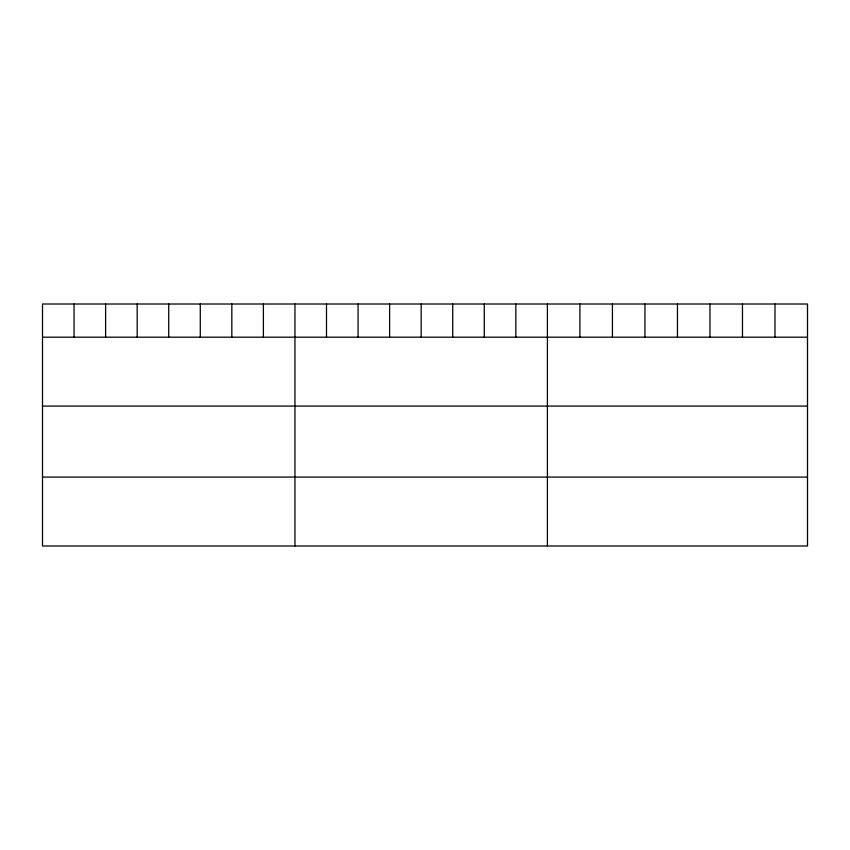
<?xml version="1.0" encoding="UTF-8"?>
<svg xmlns="http://www.w3.org/2000/svg" width="850" height="850" viewBox="0 0 850 850"><rect width="100%" height="100%" fill="white"/><g stroke="black" fill="none" stroke-linecap="round" stroke-linejoin="round"><path stroke-width="1.27" d="M807.5 337.184L807.5 545.987L42.5 545.987L42.5 304.013L807.5 304.013L807.5 337.184L42.5 337.184M42.5 406.087L807.5 406.087M42.5 477.084L807.5 477.084M774.987 304.013L774.987 337.184M742.475 304.013L742.475 337.184M709.963 304.013L709.963 337.184M677.45 304.013L677.45 337.184M644.938 304.013L644.938 337.184M612.425 304.013L612.425 337.184M579.912 304.013L579.912 337.184M547.4 304.013L547.4 545.987M515.844 304.013L515.844 337.184M484.288 304.013L484.288 337.184M452.731 304.013L452.731 337.184M421.175 304.013L421.175 337.184M389.619 304.013L389.619 337.184M358.062 304.013L358.062 337.184M326.506 304.013L326.506 337.184M294.95 304.013L294.95 545.987M263.394 304.013L263.394 337.184M231.837 304.013L231.837 337.184M200.281 304.013L200.281 337.184M168.725 304.013L168.725 337.184M137.169 304.013L137.169 337.184M105.613 304.013L105.613 337.184M74.056 304.013L74.056 337.184"/></g></svg>
